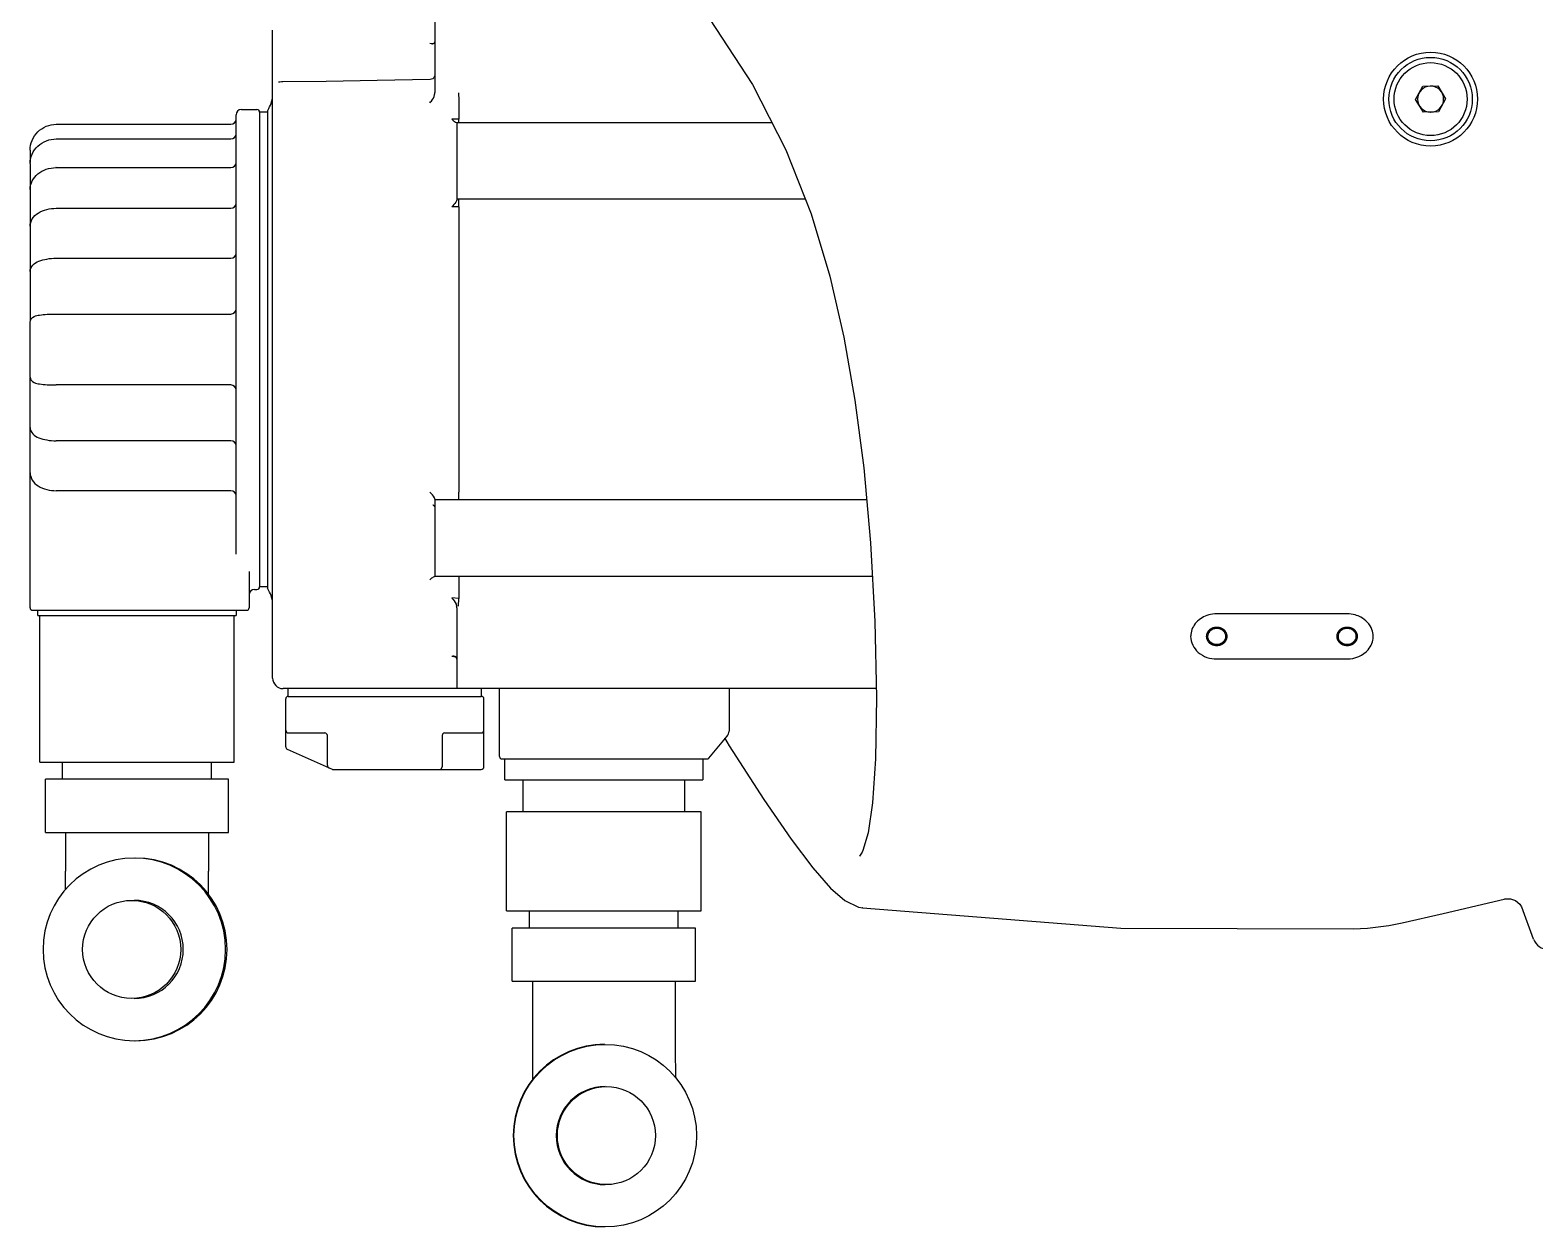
# Model space of a CAD drawing. Header units: millimetres. Extents: x 5828 to 7155, y 123 to 421.
# Drawn here: x 6505.69 to 6520.11, y 285.74 to 297.21 of the extents above; entities that cross this region are included whole.
import ezdxf

# ---------------------------------------------------------------- set-up
doc = ezdxf.new("R2010")
doc.units = ezdxf.units.MM
doc.layers.add('外形图', color=7, linetype='Continuous')

msp = doc.modelspace()

# ---------------------------------------------------------------- linework, layer by layer
at = {"layer": '外形图', "color": 0, "linetype": 'Continuous'}
for p, q in [((6509.5695, 297.4008), (6509.5695, 296.6131)), ((6508.0144, 291.0006), (6508.0144, 297.2123)), ((6509.5387, 296.741), (6509.5235, 296.74)), ((6508.07, 296.713), (6508.0692, 296.7129)), ((6508.0692, 296.7129), (6508.0697, 296.7129)), ((6508.0722, 296.7132), (6508.07, 296.713)), ((6508.1113, 296.7157), (6508.0998, 296.7153)), ((6509.7969, 296.6098), (6509.7995, 296.5363)), ((6518.9705, 296.5477), (6519.04, 296.6742)), ((6519.04, 296.6742), (6519.1843, 296.6773)), ((6519.1843, 296.6773), (6519.2591, 296.5538)), ((6507.7144, 296.4508), (6507.8644, 296.4508)), ((6507.9769, 296.4626), (6507.9644, 296.4399)), ((6509.7995, 296.5363), (6509.7995, 296.3579)), ((6519.0453, 296.4243), (6518.9705, 296.5477)), ((6519.2591, 296.5538), (6519.1896, 296.4273)), ((6505.9394, 296.3092), (6507.6144, 296.3092)), ((6507.6644, 292.1878), (6507.6644, 296.4008)), ((6507.8894, 296.4258), (6507.8894, 291.8756)), ((6507.9644, 296.4258), (6507.8894, 296.4258)), ((6507.9644, 296.4399), (6507.9644, 291.8615)), ((6509.7995, 296.3579), (6509.7321, 296.3579)), ((6509.7795, 296.3257), (6509.7795, 295.5907)), ((6509.7795, 296.3257), (6512.8011, 296.3257)), ((6509.7978, 296.3296), (6509.7987, 296.3406)), ((6509.7987, 296.3406), (6509.7995, 296.3579)), ((6519.1896, 296.4273), (6519.0453, 296.4243)), ((6505.9394, 296.1688), (6507.6144, 296.1688)), ((6505.6894, 296.0609), (6505.6894, 295.9421)), ((6505.6894, 295.934), (6505.6894, 294.4221)), ((6505.9394, 295.8942), (6507.6144, 295.8942)), ((6513.1212, 295.5907), (6509.7795, 295.5907)), ((6509.7795, 295.588), (6509.7795, 295.5847)), ((6505.9394, 295.5043), (6507.6144, 295.5043)), ((6509.7995, 295.5197), (6509.7321, 295.5197)), ((6509.7995, 295.5197), (6509.7995, 292.7817)), ((6513.1756, 295.4526), (6513.3562, 294.8547)), ((6505.9394, 295.0255), (6507.6144, 295.0255)), ((6505.9394, 294.4905), (6507.6144, 294.4905)), ((6505.6894, 293.887), (6505.6894, 294.4143)), ((6505.6894, 291.6756), (6505.6894, 293.8793)), ((6507.6144, 293.8109), (6505.9394, 293.8109)), ((6507.6144, 293.2759), (6505.9394, 293.2759)), ((6507.6144, 292.7971), (6505.9394, 292.7971)), ((6509.5695, 292.7167), (6509.5695, 291.9756)), ((6513.708, 292.7106), (6509.5695, 292.7106)), ((6509.5571, 292.6587), (6509.561, 292.6558)), ((6509.5571, 292.6587), (6509.5573, 292.6586)), ((6509.561, 292.6558), (6509.5669, 292.6469)), ((6507.7894, 292.024), (6507.7894, 291.6756)), ((6513.7634, 291.9756), (6509.5695, 291.9756)), ((6507.8394, 291.8506), (6507.8644, 291.8506)), ((6507.9644, 291.8756), (6507.8894, 291.8756)), ((6507.9769, 291.8388), (6507.9644, 291.8615)), ((6509.7995, 291.9435), (6509.7995, 291.765)), ((6509.7995, 291.765), (6509.7321, 291.7698)), ((6509.7969, 291.6916), (6509.7995, 291.765)), ((6505.7144, 291.6506), (6507.7644, 291.6506)), ((6505.7644, 291.6006), (6505.7644, 291.6506)), ((6505.7644, 291.6006), (6507.6644, 291.6006)), ((6505.7819, 291.1456), (6505.7819, 291.6006)), ((6507.6469, 291.1456), (6507.6469, 291.6006)), ((6507.6644, 291.6506), (6507.6644, 291.6006)), ((6509.7795, 291.6736), (6509.7795, 290.9006)), ((6518.3147, 291.6171), (6517.0647, 291.6171)), ((6505.7819, 290.1956), (6505.7819, 291.1456)), ((6507.6469, 290.1956), (6507.6469, 291.1456)), ((6509.7528, 291.2057), (6509.7321, 291.2069)), ((6509.7686, 291.2048), (6509.7528, 291.2057)), ((6517.0647, 291.1841), (6518.3147, 291.1841)), ((6513.8017, 290.9006), (6508.1144, 290.9006)), ((6508.1644, 290.8256), (6508.1644, 290.9006)), ((6508.1644, 290.8256), (6510.0145, 290.8256)), ((6510.0145, 290.9006), (6510.0145, 290.8256)), ((6510.1895, 290.2506), (6510.1895, 290.9006)), ((6512.3896, 290.9006), (6512.3896, 290.4912)), ((6508.1394, 290.3418), (6508.1394, 290.8006)), ((6510.0395, 290.1506), (6510.0395, 290.8006)), ((6508.1644, 290.4756), (6508.5145, 290.4756)), ((6508.5395, 290.1637), (6508.5395, 290.4506)), ((6509.6395, 290.4506), (6509.6395, 290.1506)), ((6509.6645, 290.4756), (6510.0145, 290.4756)), ((6512.1971, 290.2345), (6512.372, 290.443)), ((6508.1543, 290.319), (6508.5838, 290.1277)), ((6505.7819, 290.1956), (6507.6469, 290.1956)), ((6506.0009, 290.0306), (6506.0009, 290.1956)), ((6507.4279, 290.0306), (6507.4279, 290.1956)), ((6508.594, 290.1256), (6510.0145, 290.1256)), ((6510.2145, 290.2256), (6512.1779, 290.2256)), ((6510.2395, 290.0256), (6510.2395, 290.2256)), ((6512.1396, 290.2256), (6512.1396, 290.0256)), ((6505.8369, 289.5195), (6505.8369, 290.0306)), ((6507.5919, 290.0306), (6505.8369, 290.0306)), ((6507.5919, 289.5195), (6507.5919, 290.0306)), ((6510.2395, 290.0256), (6512.1396, 290.0256)), ((6510.4145, 289.7205), (6510.4145, 290.0256)), ((6511.9646, 289.7205), (6511.9646, 290.0256)), ((6510.257, 288.7705), (6510.257, 289.7205)), ((6512.1221, 289.7205), (6510.257, 289.7205)), ((6512.1221, 288.7705), (6512.1221, 289.7205)), ((6505.8369, 289.5195), (6507.5919, 289.5195)), ((6506.0294, 289.5195), (6506.0294, 289.1505)), ((6507.3994, 289.5195), (6507.3994, 289.1505)), ((6513.672, 288.798), (6513.6696, 288.7983)), ((6520.1019, 288.4992), (6519.9908, 288.8044)), ((6510.257, 288.7705), (6512.1221, 288.7705)), ((6510.476, 288.6055), (6510.476, 288.7705)), ((6511.9031, 288.6055), (6511.9031, 288.7705)), ((6518.7159, 288.631), (6518.8435, 288.6559)), ((6510.312, 288.0945), (6510.312, 288.6055)), ((6512.0671, 288.6055), (6510.312, 288.6055)), ((6512.0671, 288.0945), (6512.0671, 288.6055)), ((6518.3765, 288.5973), (6518.3766, 288.5973)), ((6510.312, 288.0945), (6512.0671, 288.0945)), ((6510.5045, 288.0945), (6510.5045, 287.6155)), ((6511.8746, 288.0945), (6511.8746, 287.6155))]:
    msp.add_line(p, q, dxfattribs=at)
for points in [[(6511.7865, 297.8623), (6512.2038, 297.3219), (6512.6135, 296.6923), (6512.9341, 296.0659), (6513.1756, 295.4526)], [(6509.5235, 296.74), (6509.0178, 296.7291), (6508.5276, 296.7207), (6508.1114, 296.7156)], [(6509.5668, 296.7721), (6509.5595, 296.7557), (6509.5487, 296.7448), (6509.5386, 296.741)], [(6508.0998, 296.7153), (6508.0827, 296.7142), (6508.0722, 296.7132)], [(6513.3562, 294.8547), (6513.4915, 294.2692), (6513.5967, 293.6666), (6513.6805, 293.0149), (6513.7453, 292.2986), (6513.7877, 291.5438), (6513.8036, 290.8138), (6513.7934, 290.2257), (6513.7645, 289.8058), (6513.7222, 289.5183), (6513.6732, 289.3495), (6513.6662, 289.334)], [(6512.3459, 290.4278), (6512.3911, 290.3502), (6512.7225, 289.8373), (6512.986, 289.4566), (6513.1928, 289.1818), (6513.3609, 288.9888), (6513.4998, 288.8682), (6513.6299, 288.8056), (6513.6719, 288.7978)], [(6513.6662, 289.334), (6513.6414, 289.2953), (6513.6413, 289.2951)], [(6513.6696, 288.7983), (6516.1456, 288.6047), (6518.3765, 288.5973)], [(6518.8435, 288.6559), (6519.2355, 288.7446), (6519.82, 288.8831)], [(6519.82, 288.8831), (6519.828, 288.8848), (6519.8805, 288.8853), (6519.9298, 288.8677), (6519.9702, 288.8341), (6519.9851, 288.8084)], [(6518.3767, 288.597), (6518.5099, 288.6048), (6518.7159, 288.631)]]:
    msp.add_lwpolyline(points, dxfattribs=at)
for centre, radius in [((6519.1148, 296.5508), 0.45), ((6519.1148, 296.5508), 0.4), ((6519.1148, 296.5508), 0.35), ((6506.6631, 288.4005), 0.47), ((6511.2026, 286.6154), 0.875), ((6511.2137, 286.6155), 0.47)]:
    msp.add_circle(centre, radius, dxfattribs=at)
for centre, radius, start, end in [((6509.5413, 297.1168), 0.0378, 273.09506, 276.97753), ((6507.7644, 296.5943), 0.25, 328.21167, 0), ((6509.4815, 296.6131), 0.088, 347.07525, 0.03183), ((6519.1148, 296.5508), 0.125, 91.21135, 270.0553), ((6519.1148, 296.5508), 0.125, 271.21135, 90.0553), ((6507.7144, 296.4008), 0.05, 90, 180), ((6507.8644, 296.4258), 0.025, 0, 90), ((6507.6144, 296.3592), 0.05, 270, 0), ((6507.6144, 296.2188), 0.05, 270, 0), ((6505.9394, 295.596), 0.2982, 90.00017, 90.63926), ((6507.6144, 295.9442), 0.05, 270, 0), ((6507.6144, 295.5543), 0.05, 270, 0), ((6507.6144, 295.0755), 0.05, 270, 0), ((6507.6144, 294.5405), 0.05, 270, 0), ((6507.6144, 293.7609), 0.05, 0, 90), ((6507.6144, 293.2259), 0.05, 0, 90), ((6507.6144, 292.7471), 0.05, 0, 90), ((6508.1802, 292.76), 1.6194, 0.0243, 0.76932), ((6509.5461, 292.6399), 0.0218, 59.70181, 63.8858), ((6507.8394, 291.8006), 0.05, 90, 180), ((6507.8644, 291.8756), 0.025, 270, 0), ((6507.7644, 291.7071), 0.25, 0, 31.78833), ((6509.6919, 291.6736), 0.0876, 359.96947, 12.74655), ((6505.7144, 291.6756), 0.025, 180, 270), ((6507.7644, 291.6756), 0.025, 270, 0), ((6517.0647, 291.3303), 0.2868, 89.99741, 105.62305), ((6518.3148, 291.3303), 0.2868, 74.37695, 90.00259), ((6517.002, 291.4006), 0.1873, 174.08172, 179.99298), ((6517.0433, 291.4006), 0.0661, 179.99829, 194.77528), ((6518.2934, 291.4006), 0.0661, 179.99829, 194.77528), ((6518.3783, 291.4006), 0.1864, 357.72021, 359.99897), ((6518.3694, 291.4024), 0.1956, 338.43877, 339.43528), ((6508.1144, 291.0006), 0.1, 180, 270), ((6508.1644, 290.8006), 0.025, 90, 180), ((6510.0145, 290.8006), 0.025, 0, 90), ((6508.1644, 290.5006), 0.025, 180, 270), ((6508.5145, 290.4506), 0.025, 0, 90), ((6509.6645, 290.4506), 0.025, 90.00158, 180), ((6510.0145, 290.5006), 0.025, 270, 0), ((6512.3146, 290.4912), 0.075, 319.99998, 0), ((6508.1644, 290.3418), 0.025, 180, 246), ((6510.2145, 290.2506), 0.025, 180, 270), ((6508.5645, 290.1637), 0.025, 179.99998, 245.99988), ((6508.594, 290.1506), 0.025, 246, 270), ((6509.6145, 290.1506), 0.025, 269.99967, 0), ((6510.0145, 290.1506), 0.025, 270, 0), ((6512.1779, 290.2506), 0.025, 269.99995, 319.99998), ((6506.6881, 288.4005), 0.875, 90.00266, 269.99727), ((6506.688, 288.4005), 0.875, 270.00266, 89.99727), ((6506.7027, 288.4005), 0.875, 270.00273, 89.99734), ((6445.457, 289.1492), 60.5723, 359.831209, 0.001306), ((6446.4165, 289.148), 60.9829, 359.791192, 0.002414), ((6506.688, 288.4005), 0.47, 270.00209, 89.99808), ((6520.2428, 288.5505), 0.15, 200, 270), ((6686.4424, 287.6113), 175.9379, 179.998628, 180.150452), ((6678.0782, 287.6), 166.2037, 179.994646, 180.147636), ((6511.1961, 286.6155), 0.875, 90.00111, 269.99896), ((6511.2026, 286.6155), 0.47, 90.00046, 269.9997)]:
    msp.add_arc(centre, radius, start, end, dxfattribs=at)
for points in [[(6509.5433, 297.0791), (6509.5362, 297.0787), (6509.5289, 297.0801), (6509.5221, 297.0824)], [(6509.566, 292.7284), (6509.5562, 292.7492), (6509.5395, 292.7666), (6509.5221, 292.7818)], [(6516.9963, 291.4478), (6516.9848, 291.4353), (6516.9772, 291.4176), (6516.9772, 291.4006)], [(6517.0647, 291.4764), (6517.04, 291.4764), (6517.013, 291.466), (6516.9963, 291.4478)], [(6517.1331, 291.4478), (6517.1164, 291.466), (6517.0894, 291.4764), (6517.0647, 291.4764)], [(6517.1522, 291.4006), (6517.1522, 291.4176), (6517.1446, 291.4353), (6517.1331, 291.4478)], [(6517.1331, 291.3534), (6517.1446, 291.3659), (6517.1522, 291.3836), (6517.1522, 291.4006)], [(6518.2463, 291.4478), (6518.2348, 291.4353), (6518.2273, 291.4176), (6518.2273, 291.4006)], [(6518.3147, 291.4764), (6518.29, 291.4764), (6518.2631, 291.466), (6518.2463, 291.4478)], [(6518.3832, 291.4478), (6518.3664, 291.466), (6518.3395, 291.4764), (6518.3147, 291.4764)], [(6518.4022, 291.4006), (6518.4022, 291.4176), (6518.3947, 291.4353), (6518.3832, 291.4478)], [(6518.3832, 291.3534), (6518.3947, 291.3659), (6518.4022, 291.3836), (6518.4022, 291.4006)], [(6518.5648, 291.4006), (6518.5648, 291.4233), (6518.5605, 291.4463), (6518.5525, 291.4675)], [(6516.9794, 291.3837), (6516.9824, 291.3725), (6516.9885, 291.3619), (6516.9963, 291.3534)], [(6516.9963, 291.3534), (6517.013, 291.3352), (6517.04, 291.3248), (6517.0647, 291.3248)], [(6517.0647, 291.3248), (6517.0894, 291.3248), (6517.1164, 291.3352), (6517.1331, 291.3534)], [(6518.2294, 291.3837), (6518.2324, 291.3725), (6518.2385, 291.3619), (6518.2463, 291.3534)], [(6518.2463, 291.3534), (6518.2631, 291.3352), (6518.29, 291.3248), (6518.3147, 291.3248)], [(6518.3147, 291.3248), (6518.3395, 291.3248), (6518.3664, 291.3352), (6518.3832, 291.3534)], [(6518.3147, 291.1841), (6518.3884, 291.1841), (6518.4696, 291.2169), (6518.517, 291.2733)], [(6518.517, 291.2733), (6518.5313, 291.2904), (6518.5431, 291.3098), (6518.5513, 291.3305)], [(6518.5525, 291.3337), (6518.5596, 291.3526), (6518.5638, 291.373), (6518.5646, 291.3932)], [(6509.753, 291.2103), (6509.746, 291.2107), (6509.7388, 291.2093), (6509.7321, 291.2069)]]:
    msp.add_open_spline(points, degree=3, dxfattribs=at)
for points, knots in [([(6509.5695, 297.1067), (6509.5695, 297.1028), (6509.5679, 297.0897), (6509.5547, 297.0804), (6509.5459, 297.0793)], [0, 0, 0, 0, 0.3021647, 1, 1, 1, 1]), ([(6509.5221, 296.5167), (6509.527, 296.5216), (6509.5466, 296.5439), (6509.5621, 296.571), (6509.5673, 296.5934)], [0, 0, 0, 0, 0.2301223, 1, 1, 1, 1]), ([(6505.6894, 296.0609), (6505.6894, 296.1243), (6505.7432, 296.2567), (6505.8757, 296.3092), (6505.9394, 296.3092)], [0, 0, 0, 0, 0.4989966, 1, 1, 1, 1]), ([(6509.7321, 296.3579), (6509.7403, 296.3495), (6509.7541, 296.3383), (6509.7703, 296.3257), (6509.7773, 296.3257)], [0, 0, 0, 0, 0.6251674, 1, 1, 1, 1]), ([(6505.6894, 295.934), (6505.6894, 295.9947), (6505.7469, 296.1226), (6505.8764, 296.1688), (6505.9394, 296.1688)], [0, 0, 0, 0, 0.4910122, 1, 1, 1, 1]), ([(6505.6894, 295.6855), (6505.6894, 295.7408), (6505.7534, 295.8584), (6505.8751, 295.8935), (6505.9361, 295.8942)], [0, 0, 0, 0, 0.4755576, 1, 1, 1, 1]), ([(6509.7795, 295.5847), (6509.7795, 295.5834), (6509.7789, 295.5803), (6509.7778, 295.5773), (6509.7772, 295.5757)], [0, 0, 0, 0, 0.4421125, 1, 1, 1, 1]), ([(6509.7995, 295.5197), (6509.7996, 295.5264), (6509.7996, 295.5492), (6509.8, 295.572), (6509.7987, 295.588)], [0, 0, 0, 0, 0.2964345, 1, 1, 1, 1]), ([(6505.6894, 295.3325), (6505.6894, 295.3572), (6505.7061, 295.4089), (6505.7902, 295.4849), (6505.88, 295.5043), (6505.9394, 295.5043)], [0, 0, 0, 0, 0.2239827, 0.461672, 1, 1, 1, 1]), ([(6509.7772, 295.5757), (6509.7751, 295.5707), (6509.7627, 295.5498), (6509.7459, 295.5321), (6509.7321, 295.5197)], [0, 0, 0, 0, 0.2259471, 1, 1, 1, 1]), ([(6505.6894, 294.8989), (6505.6894, 294.9208), (6505.711, 294.9657), (6505.775, 295.0011), (6505.8523, 295.0212), (6505.9093, 295.0255), (6505.9394, 295.0255)], [0, 0, 0, 0, 0.2158561, 0.4397164, 0.703455, 1, 1, 1, 1]), ([(6505.6894, 294.4143), (6505.6894, 294.4361), (6505.7219, 294.4736), (6505.7856, 294.4815), (6505.8565, 294.4895), (6505.9102, 294.4905), (6505.9394, 294.4905)], [0, 0, 0, 0, 0.233404, 0.4247988, 0.6864079, 1, 1, 1, 1]), ([(6505.6894, 293.887), (6505.6894, 293.8653), (6505.7219, 293.8278), (6505.7856, 293.8198), (6505.8565, 293.8119), (6505.9102, 293.8109), (6505.9394, 293.8109)], [0, 0, 0, 0, 0.233404, 0.4247988, 0.6864079, 1, 1, 1, 1]), ([(6505.6894, 293.4024), (6505.6894, 293.3806), (6505.711, 293.3357), (6505.775, 293.3003), (6505.8523, 293.2802), (6505.9093, 293.2759), (6505.9394, 293.2759)], [0, 0, 0, 0, 0.2158561, 0.4397164, 0.703455, 1, 1, 1, 1]), ([(6505.6894, 292.9689), (6505.6894, 292.9442), (6505.7061, 292.8924), (6505.7902, 292.8165), (6505.88, 292.7971), (6505.9394, 292.7971)], [0, 0, 0, 0, 0.2239827, 0.461672, 1, 1, 1, 1]), ([(6509.5695, 292.7167), (6509.5695, 292.7184), (6509.5686, 292.7225), (6509.567, 292.7263), (6509.566, 292.7284)], [0, 0, 0, 0, 0.436843, 1, 1, 1, 1]), ([(6509.7982, 292.7106), (6509.7995, 292.7106), (6509.7977, 292.7184), (6509.8011, 292.7312), (6509.7996, 292.7489), (6509.7996, 292.7606)], [0, 0, 0, 0, 0.0768043, 0.2935074, 1, 1, 1, 1]), ([(6509.5508, 292.6612), (6509.5517, 292.661), (6509.5533, 292.6605), (6509.5549, 292.6599), (6509.5557, 292.6595)], [0, 0, 0, 0, 0.5044403, 1, 1, 1, 1]), ([(6509.5221, 291.9437), (6509.5303, 291.9519), (6509.5442, 291.963), (6509.5603, 291.9756), (6509.5673, 291.9756)], [0, 0, 0, 0, 0.6242515, 1, 1, 1, 1]), ([(6509.7969, 291.9756), (6509.7997, 291.9756), (6509.7962, 291.9583), (6509.7992, 291.9514), (6509.7995, 291.9435)], [0, 0, 0, 0, 0.2633708, 1, 1, 1, 1]), ([(6509.7321, 291.7698), (6509.7369, 291.7649), (6509.7566, 291.7425), (6509.7722, 291.7154), (6509.7773, 291.693)], [0, 0, 0, 0, 0.2295661, 1, 1, 1, 1]), ([(6516.9875, 291.6065), (6516.9432, 291.5941), (6516.8616, 291.5482), (6516.8201, 291.4621), (6516.8157, 291.4199)], [0, 0, 0, 0, 0.5197429, 1, 1, 1, 1]), ([(6518.5525, 291.4675), (6518.5339, 291.5172), (6518.4778, 291.5752), (6518.4105, 291.6013), (6518.392, 291.6065)], [0, 0, 0, 0, 0.7346896, 1, 1, 1, 1]), ([(6516.8147, 291.4006), (6516.8147, 291.344), (6516.8769, 291.2228), (6517.0021, 291.1841), (6517.0647, 291.1841)], [0, 0, 0, 0, 0.4746898, 1, 1, 1, 1]), ([(6517.0647, 291.4872), (6517.0631, 291.4871), (6517.0599, 291.4868), (6517.0558, 291.4864), (6517.0526, 291.4862), (6517.0501, 291.486), (6517.0481, 291.4858), (6517.0467, 291.4857), (6517.0459, 291.4856), (6517.0453, 291.4856), (6517.0447, 291.4854), (6517.0439, 291.4852), (6517.0426, 291.4848), (6517.0406, 291.4843), (6517.0383, 291.4837), (6517.0359, 291.4831), (6517.0336, 291.4825), (6517.0313, 291.4819), (6517.0293, 291.4814), (6517.028, 291.481), (6517.0272, 291.4808), (6517.0266, 291.4807), (6517.0261, 291.4804), (6517.0253, 291.4801), (6517.0241, 291.4795), (6517.0223, 291.4787), (6517.0201, 291.4777), (6517.018, 291.4767), (6517.0158, 291.4757), (6517.0137, 291.4747), (6517.0119, 291.4739), (6517.0106, 291.4733), (6517.0099, 291.473), (6517.0094, 291.4728), (6517.0089, 291.4724), (6517.0082, 291.4719), (6517.0071, 291.4711), (6517.0055, 291.47), (6517.0036, 291.4686), (6517.0017, 291.4673), (6516.9998, 291.4659), (6516.9978, 291.4646), (6516.9962, 291.4634), (6516.9951, 291.4626), (6516.9945, 291.4622), (6516.994, 291.4619), (6516.9936, 291.4614), (6516.9931, 291.4609), (6516.9922, 291.4599), (6516.9909, 291.4586), (6516.9894, 291.4569), (6516.9878, 291.4553), (6516.9863, 291.4537), (6516.9847, 291.452), (6516.9834, 291.4507), (6516.9825, 291.4497), (6516.982, 291.4492), (6516.9816, 291.4488), (6516.9813, 291.4483), (6516.9809, 291.4477), (6516.9803, 291.4466), (6516.9793, 291.4451), (6516.9782, 291.4432), (6516.977, 291.4413), (6516.9758, 291.4395), (6516.9747, 291.4376), (6516.9737, 291.4361), (6516.9731, 291.435), (6516.9727, 291.4343), (6516.9724, 291.4339), (6516.9722, 291.4334), (6516.972, 291.4327), (6516.9716, 291.4315), (6516.971, 291.4298), (6516.9702, 291.4278), (6516.9695, 291.4258), (6516.9688, 291.4238), (6516.9681, 291.4218), (6516.9675, 291.4201), (6516.9671, 291.4189), (6516.9669, 291.4182), (6516.9666, 291.4177), (6516.9666, 291.4172), (6516.9665, 291.4165), (6516.9664, 291.4152), (6516.9662, 291.4134), (6516.9659, 291.4113), (6516.9657, 291.4092), (6516.9654, 291.407), (6516.9652, 291.4049), (6516.965, 291.4031), (6516.9648, 291.4018), (6516.9648, 291.4011), (6516.9647, 291.4006), (6516.9648, 291.4001), (6516.9648, 291.3994), (6516.965, 291.3981), (6516.9652, 291.3964), (6516.9654, 291.3943), (6516.9657, 291.3922), (6516.9659, 291.3901), (6516.9661, 291.388), (6516.9663, 291.3862), (6516.9665, 291.385), (6516.9666, 291.3843), (6516.9666, 291.3838), (6516.9668, 291.3833), (6516.967, 291.3826), (6516.9674, 291.3814), (6516.968, 291.3797), (6516.9687, 291.3777), (6516.9694, 291.3757), (6516.9701, 291.3737), (6516.9708, 291.3716), (6516.9714, 291.37), (6516.9718, 291.3688), (6516.9721, 291.3681), (6516.9722, 291.3676), (6516.9725, 291.3671), (6516.9729, 291.3665), (6516.9736, 291.3654), (6516.9745, 291.3639), (6516.9757, 291.362), (6516.9768, 291.3601), (6516.978, 291.3583), (6516.9791, 291.3564), (6516.9801, 291.3549), (6516.9807, 291.3538), (6516.9811, 291.3531), (6516.9814, 291.3527), (6516.9818, 291.3523), (6516.9823, 291.3517), (6516.9833, 291.3507), (6516.9846, 291.3493), (6516.9861, 291.3477), (6516.9877, 291.346), (6516.9893, 291.3444), (6516.9909, 291.3427), (6516.9922, 291.3413), (6516.9931, 291.3403), (6516.9936, 291.3398), (6516.994, 291.3393), (6516.9945, 291.339), (6516.9951, 291.3386), (6516.9962, 291.3378), (6516.9978, 291.3367), (6516.9997, 291.3353), (6517.0015, 291.334), (6517.0034, 291.3327), (6517.0053, 291.3313), (6517.0069, 291.3302), (6517.008, 291.3294), (6517.0086, 291.329), (6517.0091, 291.3286), (6517.0096, 291.3284), (6517.0103, 291.328), (6517.0116, 291.3275), (6517.0134, 291.3266), (6517.0155, 291.3256), (6517.0177, 291.3246), (6517.0198, 291.3236), (6517.022, 291.3226), (6517.0238, 291.3218), (6517.025, 291.3212), (6517.0257, 291.3209), (6517.0263, 291.3206), (6517.0269, 291.3205), (6517.0276, 291.3203), (6517.029, 291.3199), (6517.0309, 291.3194), (6517.0333, 291.3188), (6517.0356, 291.3182), (6517.0379, 291.3176), (6517.0403, 291.3169), (6517.0422, 291.3164), (6517.0436, 291.3161), (6517.0444, 291.3159), (6517.0449, 291.3157), (6517.0456, 291.3157), (6517.0464, 291.3156), (6517.0478, 291.3155), (6517.0499, 291.3153), (6517.0524, 291.3151), (6517.0557, 291.3148), (6517.0598, 291.3144), (6517.0631, 291.3141), (6517.0647, 291.314)], [0, 0, 0, 0, 0.015625, 0.03125, 0.0390625, 0.046875, 0.0546875, 0.0585938, 0.0605469, 0.0625, 0.0644531, 0.0664062, 0.0703125, 0.078125, 0.0859375, 0.09375, 0.1015625, 0.109375, 0.1171875, 0.1210938, 0.1230469, 0.125, 0.1269531, 0.1289062, 0.1328125, 0.140625, 0.1484375, 0.15625, 0.1640625, 0.171875, 0.1796875, 0.1835938, 0.1855469, 0.1875, 0.1894531, 0.1914062, 0.1953125, 0.203125, 0.2109375, 0.21875, 0.2265625, 0.234375, 0.2421875, 0.2460938, 0.2480469, 0.25, 0.2519531, 0.2539062, 0.2578125, 0.265625, 0.2734375, 0.28125, 0.2890625, 0.296875, 0.3046875, 0.3085938, 0.3105469, 0.3125, 0.3144531, 0.3164062, 0.3203125, 0.328125, 0.3359375, 0.34375, 0.3515625, 0.359375, 0.3671875, 0.3710938, 0.3730469, 0.375, 0.3769531, 0.3789062, 0.3828125, 0.390625, 0.3984375, 0.40625, 0.4140625, 0.421875, 0.4296875, 0.4335938, 0.4355469, 0.4375, 0.4394531, 0.4414062, 0.4453125, 0.453125, 0.4609375, 0.46875, 0.4765625, 0.484375, 0.4921875, 0.4960938, 0.4980469, 0.5, 0.5019531, 0.5039062, 0.5078125, 0.515625, 0.5234375, 0.53125, 0.5390625, 0.546875, 0.5546875, 0.5585938, 0.5605469, 0.5625, 0.5644531, 0.5664062, 0.5703125, 0.578125, 0.5859375, 0.59375, 0.6015625, 0.609375, 0.6171875, 0.6210938, 0.6230469, 0.625, 0.6269531, 0.6289062, 0.6328125, 0.640625, 0.6484375, 0.65625, 0.6640625, 0.671875, 0.6796875, 0.6835938, 0.6855469, 0.6875, 0.6894531, 0.6914062, 0.6953125, 0.703125, 0.7109375, 0.71875, 0.7265625, 0.734375, 0.7421875, 0.7460938, 0.7480469, 0.75, 0.7519531, 0.7539062, 0.7578125, 0.765625, 0.7734375, 0.78125, 0.7890625, 0.796875, 0.8046875, 0.8085938, 0.8105469, 0.8125, 0.8144531, 0.8164062, 0.8203125, 0.828125, 0.8359375, 0.84375, 0.8515625, 0.859375, 0.8671875, 0.8710938, 0.8730469, 0.875, 0.8769531, 0.8789062, 0.8828125, 0.890625, 0.8984375, 0.90625, 0.9140625, 0.921875, 0.9296875, 0.9335938, 0.9355469, 0.9375, 0.9394531, 0.9414062, 0.9453125, 0.953125, 0.9609375, 0.96875, 0.984375, 1, 1, 1, 1]), ([(6517.0647, 291.314), (6517.0663, 291.3141), (6517.0696, 291.3144), (6517.0736, 291.3148), (6517.0769, 291.315), (6517.0793, 291.3152), (6517.0813, 291.3154), (6517.0827, 291.3155), (6517.0835, 291.3156), (6517.0841, 291.3156), (6517.0847, 291.3158), (6517.0855, 291.316), (6517.0869, 291.3164), (6517.0888, 291.3169), (6517.0911, 291.3175), (6517.0935, 291.3181), (6517.0958, 291.3187), (6517.0981, 291.3193), (6517.1001, 291.3198), (6517.1015, 291.3202), (6517.1022, 291.3204), (6517.1028, 291.3205), (6517.1034, 291.3208), (6517.1041, 291.3211), (6517.1053, 291.3217), (6517.1071, 291.3225), (6517.1093, 291.3235), (6517.1114, 291.3245), (6517.1136, 291.3255), (6517.1157, 291.3265), (6517.1175, 291.3273), (6517.1188, 291.3279), (6517.1195, 291.3282), (6517.1201, 291.3284), (6517.1205, 291.3288), (6517.1212, 291.3293), (6517.1223, 291.3301), (6517.1239, 291.3312), (6517.1258, 291.3326), (6517.1277, 291.3339), (6517.1297, 291.3353), (6517.1316, 291.3366), (6517.1332, 291.3378), (6517.1343, 291.3386), (6517.1349, 291.339), (6517.1355, 291.3393), (6517.1358, 291.3398), (6517.1363, 291.3403), (6517.1372, 291.3413), (6517.1385, 291.3426), (6517.1401, 291.3443), (6517.1416, 291.3459), (6517.1432, 291.3475), (6517.1447, 291.3492), (6517.146, 291.3505), (6517.1469, 291.3515), (6517.1474, 291.352), (6517.1478, 291.3524), (6517.1481, 291.3529), (6517.1485, 291.3535), (6517.1492, 291.3546), (6517.1501, 291.3561), (6517.1513, 291.358), (6517.1524, 291.3599), (6517.1536, 291.3617), (6517.1547, 291.3636), (6517.1557, 291.3651), (6517.1564, 291.3662), (6517.1567, 291.3669), (6517.1571, 291.3673), (6517.1572, 291.3678), (6517.1575, 291.3685), (6517.1579, 291.3697), (6517.1585, 291.3714), (6517.1592, 291.3734), (6517.1599, 291.3754), (6517.1606, 291.3774), (6517.1613, 291.3794), (6517.1619, 291.3811), (6517.1623, 291.3823), (6517.1626, 291.383), (6517.1628, 291.3835), (6517.1628, 291.384), (6517.1629, 291.3847), (6517.163, 291.386), (6517.1632, 291.3878), (6517.1635, 291.3899), (6517.1637, 291.392), (6517.164, 291.3942), (6517.1642, 291.3963), (6517.1644, 291.3981), (6517.1646, 291.3994), (6517.1646, 291.4001), (6517.1647, 291.4006), (6517.1646, 291.4011), (6517.1646, 291.4018), (6517.1644, 291.4031), (6517.1642, 291.4048), (6517.164, 291.4069), (6517.1638, 291.409), (6517.1635, 291.4111), (6517.1633, 291.4132), (6517.1631, 291.415), (6517.163, 291.4162), (6517.1629, 291.4169), (6517.1628, 291.4174), (6517.1626, 291.4179), (6517.1624, 291.4186), (6517.162, 291.4198), (6517.1614, 291.4215), (6517.1607, 291.4235), (6517.16, 291.4255), (6517.1593, 291.4275), (6517.1586, 291.4296), (6517.158, 291.4312), (6517.1576, 291.4324), (6517.1573, 291.4331), (6517.1572, 291.4336), (6517.1569, 291.4341), (6517.1565, 291.4347), (6517.1558, 291.4358), (6517.1549, 291.4373), (6517.1537, 291.4392), (6517.1526, 291.4411), (6517.1514, 291.4429), (6517.1503, 291.4448), (6517.1493, 291.4463), (6517.1487, 291.4474), (6517.1483, 291.4481), (6517.148, 291.4485), (6517.1476, 291.4489), (6517.1471, 291.4495), (6517.1462, 291.4505), (6517.1449, 291.4519), (6517.1433, 291.4535), (6517.1417, 291.4552), (6517.1401, 291.4568), (6517.1386, 291.4585), (6517.1373, 291.4599), (6517.1363, 291.4609), (6517.1358, 291.4614), (6517.1354, 291.4619), (6517.1349, 291.4622), (6517.1343, 291.4626), (6517.1332, 291.4634), (6517.1317, 291.4645), (6517.1298, 291.4659), (6517.1279, 291.4672), (6517.126, 291.4685), (6517.1241, 291.4699), (6517.1225, 291.471), (6517.1214, 291.4718), (6517.1208, 291.4722), (6517.1204, 291.4726), (6517.1198, 291.4728), (6517.1191, 291.4732), (6517.1178, 291.4737), (6517.116, 291.4746), (6517.1139, 291.4756), (6517.1117, 291.4766), (6517.1096, 291.4776), (6517.1074, 291.4786), (6517.1056, 291.4794), (6517.1044, 291.48), (6517.1037, 291.4803), (6517.1032, 291.4806), (6517.1026, 291.4807), (6517.1018, 291.4809), (6517.1004, 291.4813), (6517.0985, 291.4818), (6517.0961, 291.4824), (6517.0938, 291.483), (6517.0915, 291.4836), (6517.0891, 291.4843), (6517.0872, 291.4848), (6517.0858, 291.4851), (6517.0851, 291.4853), (6517.0845, 291.4855), (6517.0839, 291.4855), (6517.083, 291.4856), (6517.0816, 291.4857), (6517.0795, 291.4859), (6517.0771, 291.4861), (6517.0738, 291.4864), (6517.0697, 291.4868), (6517.0664, 291.4871), (6517.0647, 291.4872)], [0, 0, 0, 0, 0.015625, 0.03125, 0.0390625, 0.046875, 0.0546875, 0.0585938, 0.0605469, 0.0625, 0.0644531, 0.0664062, 0.0703125, 0.078125, 0.0859375, 0.09375, 0.1015625, 0.109375, 0.1171875, 0.1210938, 0.1230469, 0.125, 0.1269531, 0.1289062, 0.1328125, 0.140625, 0.1484375, 0.15625, 0.1640625, 0.171875, 0.1796875, 0.1835938, 0.1855469, 0.1875, 0.1894531, 0.1914062, 0.1953125, 0.203125, 0.2109375, 0.21875, 0.2265625, 0.234375, 0.2421875, 0.2460938, 0.2480469, 0.25, 0.2519531, 0.2539062, 0.2578125, 0.265625, 0.2734375, 0.28125, 0.2890625, 0.296875, 0.3046875, 0.3085938, 0.3105469, 0.3125, 0.3144531, 0.3164062, 0.3203125, 0.328125, 0.3359375, 0.34375, 0.3515625, 0.359375, 0.3671875, 0.3710938, 0.3730469, 0.375, 0.3769531, 0.3789062, 0.3828125, 0.390625, 0.3984375, 0.40625, 0.4140625, 0.421875, 0.4296875, 0.4335938, 0.4355469, 0.4375, 0.4394531, 0.4414062, 0.4453125, 0.453125, 0.4609375, 0.46875, 0.4765625, 0.484375, 0.4921875, 0.4960938, 0.4980469, 0.5, 0.5019531, 0.5039062, 0.5078125, 0.515625, 0.5234375, 0.53125, 0.5390625, 0.546875, 0.5546875, 0.5585938, 0.5605469, 0.5625, 0.5644531, 0.5664062, 0.5703125, 0.578125, 0.5859375, 0.59375, 0.6015625, 0.609375, 0.6171875, 0.6210938, 0.6230469, 0.625, 0.6269531, 0.6289062, 0.6328125, 0.640625, 0.6484375, 0.65625, 0.6640625, 0.671875, 0.6796875, 0.6835938, 0.6855469, 0.6875, 0.6894531, 0.6914062, 0.6953125, 0.703125, 0.7109375, 0.71875, 0.7265625, 0.734375, 0.7421875, 0.7460938, 0.7480469, 0.75, 0.7519531, 0.7539062, 0.7578125, 0.765625, 0.7734375, 0.78125, 0.7890625, 0.796875, 0.8046875, 0.8085938, 0.8105469, 0.8125, 0.8144531, 0.8164062, 0.8203125, 0.828125, 0.8359375, 0.84375, 0.8515625, 0.859375, 0.8671875, 0.8710938, 0.8730469, 0.875, 0.8769531, 0.8789062, 0.8828125, 0.890625, 0.8984375, 0.90625, 0.9140625, 0.921875, 0.9296875, 0.9335938, 0.9355469, 0.9375, 0.9394531, 0.9414062, 0.9453125, 0.953125, 0.9609375, 0.96875, 0.984375, 1, 1, 1, 1]), ([(6518.3147, 291.4872), (6518.3131, 291.4871), (6518.3099, 291.4868), (6518.3058, 291.4864), (6518.3026, 291.4862), (6518.3002, 291.486), (6518.2982, 291.4858), (6518.2967, 291.4857), (6518.2959, 291.4856), (6518.2953, 291.4856), (6518.2947, 291.4854), (6518.294, 291.4852), (6518.2926, 291.4848), (6518.2907, 291.4843), (6518.2883, 291.4837), (6518.286, 291.4831), (6518.2836, 291.4825), (6518.2813, 291.4819), (6518.2794, 291.4814), (6518.278, 291.481), (6518.2772, 291.4808), (6518.2766, 291.4807), (6518.2761, 291.4804), (6518.2754, 291.4801), (6518.2741, 291.4795), (6518.2723, 291.4787), (6518.2702, 291.4777), (6518.268, 291.4767), (6518.2659, 291.4757), (6518.2637, 291.4747), (6518.2619, 291.4739), (6518.2607, 291.4733), (6518.26, 291.473), (6518.2594, 291.4728), (6518.2589, 291.4724), (6518.2583, 291.4719), (6518.2572, 291.4711), (6518.2556, 291.47), (6518.2536, 291.4686), (6518.2517, 291.4673), (6518.2498, 291.4659), (6518.2479, 291.4646), (6518.2463, 291.4634), (6518.2452, 291.4626), (6518.2445, 291.4622), (6518.244, 291.4619), (6518.2437, 291.4614), (6518.2431, 291.4609), (6518.2422, 291.4599), (6518.2409, 291.4586), (6518.2394, 291.4569), (6518.2378, 291.4553), (6518.2363, 291.4537), (6518.2347, 291.452), (6518.2335, 291.4507), (6518.2325, 291.4497), (6518.232, 291.4492), (6518.2316, 291.4488), (6518.2314, 291.4483), (6518.231, 291.4477), (6518.2303, 291.4466), (6518.2293, 291.4451), (6518.2282, 291.4432), (6518.227, 291.4413), (6518.2259, 291.4395), (6518.2247, 291.4376), (6518.2238, 291.4361), (6518.2231, 291.435), (6518.2227, 291.4343), (6518.2224, 291.4339), (6518.2223, 291.4334), (6518.222, 291.4327), (6518.2216, 291.4315), (6518.221, 291.4298), (6518.2203, 291.4278), (6518.2196, 291.4258), (6518.2189, 291.4238), (6518.2181, 291.4218), (6518.2176, 291.4201), (6518.2171, 291.4189), (6518.2169, 291.4182), (6518.2167, 291.4177), (6518.2167, 291.4172), (6518.2166, 291.4165), (6518.2164, 291.4152), (6518.2162, 291.4134), (6518.216, 291.4113), (6518.2157, 291.4092), (6518.2155, 291.407), (6518.2152, 291.4049), (6518.215, 291.4031), (6518.2149, 291.4018), (6518.2148, 291.4011), (6518.2147, 291.4006), (6518.2148, 291.4001), (6518.2149, 291.3994), (6518.215, 291.3981), (6518.2152, 291.3964), (6518.2155, 291.3943), (6518.2157, 291.3922), (6518.2159, 291.3901), (6518.2162, 291.388), (6518.2164, 291.3862), (6518.2165, 291.385), (6518.2166, 291.3843), (6518.2166, 291.3838), (6518.2168, 291.3833), (6518.2171, 291.3826), (6518.2175, 291.3814), (6518.2181, 291.3797), (6518.2188, 291.3777), (6518.2195, 291.3757), (6518.2202, 291.3737), (6518.2209, 291.3716), (6518.2215, 291.37), (6518.2219, 291.3688), (6518.2221, 291.3681), (6518.2223, 291.3676), (6518.2226, 291.3671), (6518.223, 291.3665), (6518.2236, 291.3654), (6518.2246, 291.3639), (6518.2257, 291.362), (6518.2269, 291.3601), (6518.228, 291.3583), (6518.2292, 291.3564), (6518.2301, 291.3549), (6518.2308, 291.3538), (6518.2312, 291.3531), (6518.2314, 291.3527), (6518.2319, 291.3523), (6518.2324, 291.3517), (6518.2333, 291.3507), (6518.2346, 291.3493), (6518.2362, 291.3477), (6518.2377, 291.346), (6518.2393, 291.3444), (6518.2409, 291.3427), (6518.2422, 291.3413), (6518.2431, 291.3403), (6518.2436, 291.3398), (6518.244, 291.3393), (6518.2445, 291.339), (6518.2451, 291.3386), (6518.2462, 291.3378), (6518.2478, 291.3367), (6518.2497, 291.3353), (6518.2516, 291.334), (6518.2535, 291.3327), (6518.2553, 291.3313), (6518.2569, 291.3302), (6518.258, 291.3294), (6518.2587, 291.329), (6518.2591, 291.3286), (6518.2597, 291.3284), (6518.2604, 291.328), (6518.2616, 291.3275), (6518.2634, 291.3266), (6518.2656, 291.3256), (6518.2677, 291.3246), (6518.2699, 291.3236), (6518.272, 291.3226), (6518.2738, 291.3218), (6518.2751, 291.3212), (6518.2758, 291.3209), (6518.2763, 291.3206), (6518.2769, 291.3205), (6518.2777, 291.3203), (6518.279, 291.3199), (6518.281, 291.3194), (6518.2833, 291.3188), (6518.2857, 291.3182), (6518.288, 291.3176), (6518.2903, 291.3169), (6518.2923, 291.3164), (6518.2936, 291.3161), (6518.2944, 291.3159), (6518.295, 291.3157), (6518.2956, 291.3157), (6518.2964, 291.3156), (6518.2979, 291.3155), (6518.2999, 291.3153), (6518.3024, 291.3151), (6518.3057, 291.3148), (6518.3098, 291.3144), (6518.3131, 291.3141), (6518.3147, 291.314)], [0, 0, 0, 0, 0.015625, 0.03125, 0.0390625, 0.046875, 0.0546875, 0.0585938, 0.0605469, 0.0625, 0.0644531, 0.0664062, 0.0703125, 0.078125, 0.0859375, 0.09375, 0.1015625, 0.109375, 0.1171875, 0.1210938, 0.1230469, 0.125, 0.1269531, 0.1289062, 0.1328125, 0.140625, 0.1484375, 0.15625, 0.1640625, 0.171875, 0.1796875, 0.1835938, 0.1855469, 0.1875, 0.1894531, 0.1914062, 0.1953125, 0.203125, 0.2109375, 0.21875, 0.2265625, 0.234375, 0.2421875, 0.2460938, 0.2480469, 0.25, 0.2519531, 0.2539062, 0.2578125, 0.265625, 0.2734375, 0.28125, 0.2890625, 0.296875, 0.3046875, 0.3085938, 0.3105469, 0.3125, 0.3144531, 0.3164062, 0.3203125, 0.328125, 0.3359375, 0.34375, 0.3515625, 0.359375, 0.3671875, 0.3710938, 0.3730469, 0.375, 0.3769531, 0.3789062, 0.3828125, 0.390625, 0.3984375, 0.40625, 0.4140625, 0.421875, 0.4296875, 0.4335938, 0.4355469, 0.4375, 0.4394531, 0.4414062, 0.4453125, 0.453125, 0.4609375, 0.46875, 0.4765625, 0.484375, 0.4921875, 0.4960938, 0.4980469, 0.5, 0.5019531, 0.5039062, 0.5078125, 0.515625, 0.5234375, 0.53125, 0.5390625, 0.546875, 0.5546875, 0.5585938, 0.5605469, 0.5625, 0.5644531, 0.5664062, 0.5703125, 0.578125, 0.5859375, 0.59375, 0.6015625, 0.609375, 0.6171875, 0.6210938, 0.6230469, 0.625, 0.6269531, 0.6289062, 0.6328125, 0.640625, 0.6484375, 0.65625, 0.6640625, 0.671875, 0.6796875, 0.6835938, 0.6855469, 0.6875, 0.6894531, 0.6914062, 0.6953125, 0.703125, 0.7109375, 0.71875, 0.7265625, 0.734375, 0.7421875, 0.7460938, 0.7480469, 0.75, 0.7519531, 0.7539062, 0.7578125, 0.765625, 0.7734375, 0.78125, 0.7890625, 0.796875, 0.8046875, 0.8085938, 0.8105469, 0.8125, 0.8144531, 0.8164062, 0.8203125, 0.828125, 0.8359375, 0.84375, 0.8515625, 0.859375, 0.8671875, 0.8710938, 0.8730469, 0.875, 0.8769531, 0.8789062, 0.8828125, 0.890625, 0.8984375, 0.90625, 0.9140625, 0.921875, 0.9296875, 0.9335938, 0.9355469, 0.9375, 0.9394531, 0.9414062, 0.9453125, 0.953125, 0.9609375, 0.96875, 0.984375, 1, 1, 1, 1]), ([(6518.3147, 291.314), (6518.3164, 291.3141), (6518.3196, 291.3144), (6518.3237, 291.3148), (6518.3269, 291.315), (6518.3293, 291.3152), (6518.3313, 291.3154), (6518.3328, 291.3155), (6518.3336, 291.3156), (6518.3342, 291.3156), (6518.3348, 291.3158), (6518.3355, 291.316), (6518.3369, 291.3164), (6518.3388, 291.3169), (6518.3412, 291.3175), (6518.3435, 291.3181), (6518.3459, 291.3187), (6518.3482, 291.3193), (6518.3501, 291.3198), (6518.3515, 291.3202), (6518.3523, 291.3204), (6518.3529, 291.3205), (6518.3534, 291.3208), (6518.3541, 291.3211), (6518.3554, 291.3217), (6518.3572, 291.3225), (6518.3593, 291.3235), (6518.3615, 291.3245), (6518.3636, 291.3255), (6518.3658, 291.3265), (6518.3676, 291.3273), (6518.3688, 291.3279), (6518.3695, 291.3282), (6518.3701, 291.3284), (6518.3706, 291.3288), (6518.3712, 291.3293), (6518.3723, 291.3301), (6518.3739, 291.3312), (6518.3759, 291.3326), (6518.3778, 291.3339), (6518.3797, 291.3353), (6518.3816, 291.3366), (6518.3832, 291.3378), (6518.3843, 291.3386), (6518.385, 291.339), (6518.3855, 291.3393), (6518.3858, 291.3398), (6518.3864, 291.3403), (6518.3873, 291.3413), (6518.3886, 291.3426), (6518.3901, 291.3443), (6518.3917, 291.3459), (6518.3932, 291.3475), (6518.3948, 291.3492), (6518.396, 291.3505), (6518.397, 291.3515), (6518.3975, 291.352), (6518.3979, 291.3524), (6518.3981, 291.3529), (6518.3985, 291.3535), (6518.3992, 291.3546), (6518.4002, 291.3561), (6518.4013, 291.358), (6518.4025, 291.3599), (6518.4036, 291.3617), (6518.4048, 291.3636), (6518.4057, 291.3651), (6518.4064, 291.3662), (6518.4068, 291.3669), (6518.4071, 291.3673), (6518.4072, 291.3678), (6518.4075, 291.3685), (6518.4079, 291.3697), (6518.4085, 291.3714), (6518.4092, 291.3734), (6518.4099, 291.3754), (6518.4106, 291.3774), (6518.4114, 291.3794), (6518.4119, 291.3811), (6518.4124, 291.3823), (6518.4126, 291.383), (6518.4128, 291.3835), (6518.4128, 291.384), (6518.4129, 291.3847), (6518.4131, 291.386), (6518.4133, 291.3878), (6518.4135, 291.3899), (6518.4138, 291.392), (6518.414, 291.3942), (6518.4143, 291.3963), (6518.4145, 291.3981), (6518.4146, 291.3994), (6518.4147, 291.4001), (6518.4148, 291.4006), (6518.4147, 291.4011), (6518.4146, 291.4018), (6518.4145, 291.4031), (6518.4143, 291.4048), (6518.414, 291.4069), (6518.4138, 291.409), (6518.4136, 291.4111), (6518.4133, 291.4132), (6518.4131, 291.415), (6518.413, 291.4162), (6518.4129, 291.4169), (6518.4129, 291.4174), (6518.4127, 291.4179), (6518.4124, 291.4186), (6518.412, 291.4198), (6518.4114, 291.4215), (6518.4107, 291.4235), (6518.41, 291.4255), (6518.4093, 291.4275), (6518.4086, 291.4296), (6518.408, 291.4312), (6518.4076, 291.4324), (6518.4074, 291.4331), (6518.4072, 291.4336), (6518.4069, 291.4341), (6518.4065, 291.4347), (6518.4059, 291.4358), (6518.4049, 291.4373), (6518.4038, 291.4392), (6518.4026, 291.4411), (6518.4015, 291.4429), (6518.4003, 291.4448), (6518.3994, 291.4463), (6518.3987, 291.4474), (6518.3983, 291.4481), (6518.3981, 291.4485), (6518.3976, 291.4489), (6518.3971, 291.4495), (6518.3962, 291.4505), (6518.3949, 291.4519), (6518.3933, 291.4535), (6518.3918, 291.4552), (6518.3902, 291.4568), (6518.3886, 291.4585), (6518.3873, 291.4599), (6518.3864, 291.4609), (6518.3858, 291.4614), (6518.3855, 291.4619), (6518.385, 291.4622), (6518.3844, 291.4626), (6518.3833, 291.4634), (6518.3817, 291.4645), (6518.3798, 291.4659), (6518.3779, 291.4672), (6518.376, 291.4685), (6518.3742, 291.4699), (6518.3726, 291.471), (6518.3715, 291.4718), (6518.3708, 291.4722), (6518.3704, 291.4726), (6518.3698, 291.4728), (6518.3691, 291.4732), (6518.3679, 291.4737), (6518.3661, 291.4746), (6518.3639, 291.4756), (6518.3618, 291.4766), (6518.3596, 291.4776), (6518.3575, 291.4786), (6518.3557, 291.4794), (6518.3544, 291.48), (6518.3537, 291.4803), (6518.3532, 291.4806), (6518.3526, 291.4807), (6518.3518, 291.4809), (6518.3505, 291.4813), (6518.3485, 291.4818), (6518.3462, 291.4824), (6518.3438, 291.483), (6518.3415, 291.4836), (6518.3392, 291.4843), (6518.3372, 291.4848), (6518.3359, 291.4851), (6518.3351, 291.4853), (6518.3345, 291.4855), (6518.3339, 291.4855), (6518.3331, 291.4856), (6518.3316, 291.4857), (6518.3296, 291.4859), (6518.3271, 291.4861), (6518.3238, 291.4864), (6518.3197, 291.4868), (6518.3164, 291.4871), (6518.3147, 291.4872)], [0, 0, 0, 0, 0.015625, 0.03125, 0.0390625, 0.046875, 0.0546875, 0.0585938, 0.0605469, 0.0625, 0.0644531, 0.0664062, 0.0703125, 0.078125, 0.0859375, 0.09375, 0.1015625, 0.109375, 0.1171875, 0.1210938, 0.1230469, 0.125, 0.1269531, 0.1289062, 0.1328125, 0.140625, 0.1484375, 0.15625, 0.1640625, 0.171875, 0.1796875, 0.1835938, 0.1855469, 0.1875, 0.1894531, 0.1914062, 0.1953125, 0.203125, 0.2109375, 0.21875, 0.2265625, 0.234375, 0.2421875, 0.2460938, 0.2480469, 0.25, 0.2519531, 0.2539062, 0.2578125, 0.265625, 0.2734375, 0.28125, 0.2890625, 0.296875, 0.3046875, 0.3085938, 0.3105469, 0.3125, 0.3144531, 0.3164062, 0.3203125, 0.328125, 0.3359375, 0.34375, 0.3515625, 0.359375, 0.3671875, 0.3710938, 0.3730469, 0.375, 0.3769531, 0.3789062, 0.3828125, 0.390625, 0.3984375, 0.40625, 0.4140625, 0.421875, 0.4296875, 0.4335938, 0.4355469, 0.4375, 0.4394531, 0.4414062, 0.4453125, 0.453125, 0.4609375, 0.46875, 0.4765625, 0.484375, 0.4921875, 0.4960938, 0.4980469, 0.5, 0.5019531, 0.5039062, 0.5078125, 0.515625, 0.5234375, 0.53125, 0.5390625, 0.546875, 0.5546875, 0.5585938, 0.5605469, 0.5625, 0.5644531, 0.5664062, 0.5703125, 0.578125, 0.5859375, 0.59375, 0.6015625, 0.609375, 0.6171875, 0.6210938, 0.6230469, 0.625, 0.6269531, 0.6289062, 0.6328125, 0.640625, 0.6484375, 0.65625, 0.6640625, 0.671875, 0.6796875, 0.6835938, 0.6855469, 0.6875, 0.6894531, 0.6914062, 0.6953125, 0.703125, 0.7109375, 0.71875, 0.7265625, 0.734375, 0.7421875, 0.7460938, 0.7480469, 0.75, 0.7519531, 0.7539062, 0.7578125, 0.765625, 0.7734375, 0.78125, 0.7890625, 0.796875, 0.8046875, 0.8085938, 0.8105469, 0.8125, 0.8144531, 0.8164062, 0.8203125, 0.828125, 0.8359375, 0.84375, 0.8515625, 0.859375, 0.8671875, 0.8710938, 0.8730469, 0.875, 0.8769531, 0.8789062, 0.8828125, 0.890625, 0.8984375, 0.90625, 0.9140625, 0.921875, 0.9296875, 0.9335938, 0.9355469, 0.9375, 0.9394531, 0.9414062, 0.9453125, 0.953125, 0.9609375, 0.96875, 0.984375, 1, 1, 1, 1]), ([(6509.7795, 291.1825), (6509.7795, 291.19), (6509.7742, 291.2053), (6509.7594, 291.2099), (6509.753, 291.2103)], [0, 0, 0, 0, 0.5392905, 1, 1, 1, 1])]:
    msp.add_open_spline(points, degree=3, knots=knots, dxfattribs=at)

doc.saveas('drawing.dxf')
